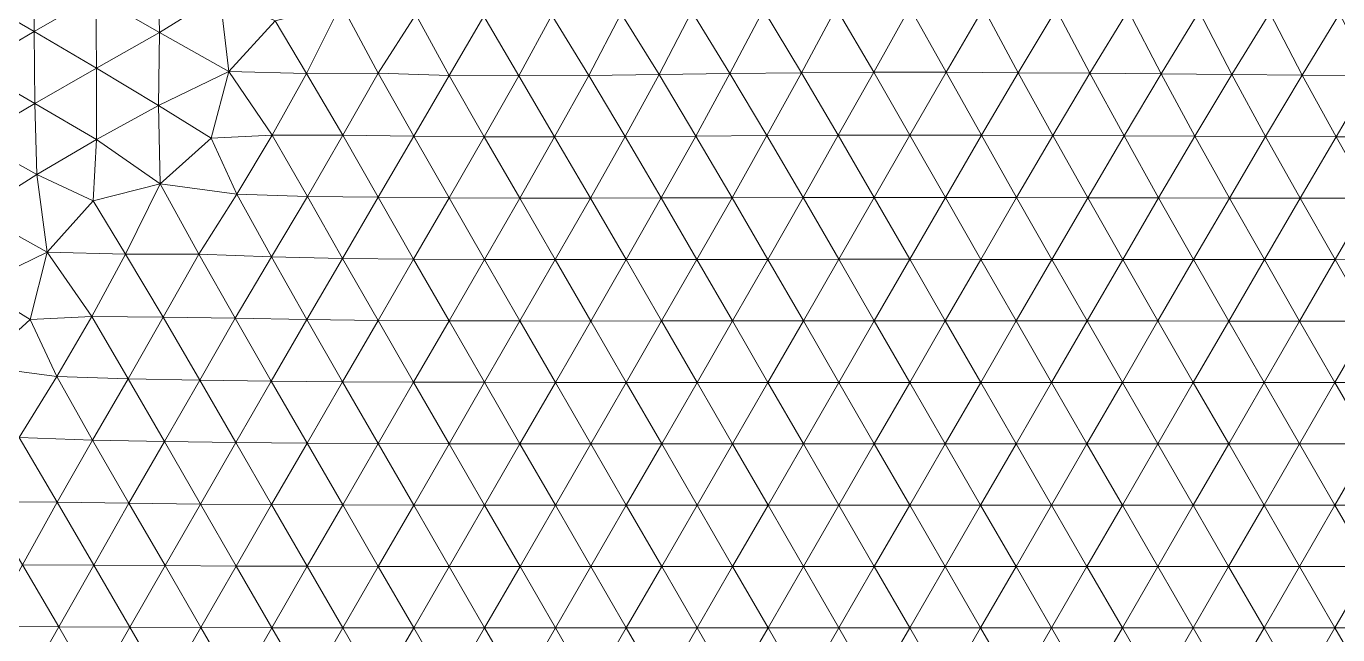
# Model space of a CAD drawing. Extents: x 1.2 to 53.9, y -43.5 to 3.2.
# Drawn here: x 4.406 to 8.108, y -29.135 to -27.417 of the extents above; entities that cross this region are included whole.
import ezdxf

# ---------------------------------------------------------------- set-up
doc = ezdxf.new("R2010")
doc.units = 0
doc.header["$MEASUREMENT"] = 0
doc.layers.add('layer', color=7, linetype='Continuous')

msp = doc.modelspace()

# ---------------------------------------------------------------- linework, layer by layer
at = {"layer": 'layer', "color": 47, "lineweight": 9}
for points in [[(4.4278, -27.2291), (4.254, -27.3304), (4.4289, -27.4323)], [(4.4278, -27.2291), (4.4289, -27.4323), (4.6033, -27.3314)], [(4.7774, -27.2297), (4.6033, -27.3314), (4.7822, -27.4351)], [(4.7774, -27.2297), (4.7822, -27.4351), (4.9526, -27.3286)], [(4.254, -27.3304), (4.2555, -27.5334), (4.4289, -27.4323)], [(4.6033, -27.3314), (4.4289, -27.4323), (4.6044, -27.5352)], [(4.6033, -27.3314), (4.6044, -27.5352), (4.7822, -27.4351)], [(4.9526, -27.3286), (4.7822, -27.4351), (4.9784, -27.545)], [(4.9526, -27.3286), (4.9784, -27.545), (5.1088, -27.402)], [(5.1088, -27.402), (5.1972, -27.5504), (5.2956, -27.3551)], [(5.1972, -27.5504), (5.4, -27.5497), (5.2956, -27.3551)], [(5.2956, -27.3551), (5.4, -27.5497), (5.5063, -27.3838)], [(5.4, -27.5497), (5.6003, -27.5559), (5.5063, -27.3838)], [(5.5063, -27.3838), (5.6003, -27.5559), (5.6978, -27.3883)], [(5.6003, -27.5559), (5.797, -27.5575), (5.6978, -27.3883)], [(5.6978, -27.3883), (5.797, -27.5575), (5.8902, -27.3864)], [(5.797, -27.5575), (5.9939, -27.5562), (5.8902, -27.3864)], [(5.8902, -27.3864), (5.9939, -27.5562), (6.0856, -27.3813)], [(5.9939, -27.5562), (6.1923, -27.5535), (6.0856, -27.3813)], [(6.0856, -27.3813), (6.1923, -27.5535), (6.2846, -27.3758)], [(6.1923, -27.5535), (6.3926, -27.5508), (6.2846, -27.3758)], [(6.2846, -27.3758), (6.3926, -27.5508), (6.4868, -27.3709)], [(6.3926, -27.5508), (6.5947, -27.5483), (6.4868, -27.3709)], [(6.4868, -27.3709), (6.5947, -27.5483), (6.6921, -27.3663)], [(6.5947, -27.5483), (6.7983, -27.5468), (6.6921, -27.3663)], [(6.6921, -27.3663), (6.7983, -27.5468), (6.9001, -27.3641)], [(6.7983, -27.5468), (7.0025, -27.5468), (6.9001, -27.3641)], [(6.9001, -27.3641), (7.0025, -27.5468), (7.1081, -27.3662)], [(7.0025, -27.5468), (7.2061, -27.5483), (7.1081, -27.3662)], [(7.1081, -27.3662), (7.2061, -27.5483), (7.3136, -27.3701)], [(7.2061, -27.5483), (7.4084, -27.5501), (7.3136, -27.3701)], [(7.3136, -27.3701), (7.4084, -27.5501), (7.5163, -27.3732)], [(7.4084, -27.5501), (7.6093, -27.5517), (7.5163, -27.3732)], [(7.5163, -27.3732), (7.6093, -27.5517), (7.7172, -27.3759)], [(7.6093, -27.5517), (7.8092, -27.5533), (7.7172, -27.3759)], [(7.7172, -27.3759), (7.8092, -27.5533), (7.9164, -27.3789)], [(7.8092, -27.5533), (8.0077, -27.555), (7.9164, -27.3789)], [(7.9164, -27.3789), (8.0077, -27.555), (8.1128, -27.3825)], [(8.0077, -27.555), (8.205, -27.5563), (8.1128, -27.3825)], [(5.1088, -27.402), (4.9784, -27.545), (5.1972, -27.5504)], [(4.4289, -27.4323), (4.2555, -27.5334), (4.4309, -27.635)], [(4.4289, -27.4323), (4.4309, -27.635), (4.6044, -27.5352)], [(4.7822, -27.4351), (4.6044, -27.5352), (4.78, -27.6413)], [(4.7822, -27.4351), (4.78, -27.6413), (4.9784, -27.545)], [(4.2555, -27.5334), (4.2588, -27.7369), (4.4309, -27.635)], [(4.6044, -27.5352), (4.4309, -27.635), (4.6046, -27.7367)], [(4.6044, -27.5352), (4.6046, -27.7367), (4.78, -27.6413)], [(4.9784, -27.545), (4.78, -27.6413), (4.9287, -27.7333)], [(4.9784, -27.545), (4.9287, -27.7333), (5.1009, -27.7243)], [(4.9784, -27.545), (5.1009, -27.7243), (5.1972, -27.5504)], [(5.1009, -27.7243), (5.2998, -27.725), (5.1972, -27.5504)], [(5.1972, -27.5504), (5.2998, -27.725), (5.4, -27.5497)], [(5.2998, -27.725), (5.5, -27.7271), (5.4, -27.5497)], [(5.4, -27.5497), (5.5, -27.7271), (5.6003, -27.5559)], [(5.5, -27.7271), (5.6993, -27.7291), (5.6003, -27.5559)], [(5.6003, -27.5559), (5.6993, -27.7291), (5.797, -27.5575)], [(5.6993, -27.7291), (5.8977, -27.7295), (5.797, -27.5575)], [(5.797, -27.5575), (5.8977, -27.7295), (5.9939, -27.5562)], [(5.8977, -27.7295), (6.0965, -27.7286), (5.9939, -27.5562)], [(5.9939, -27.5562), (6.0965, -27.7286), (6.1923, -27.5535)], [(6.0965, -27.7286), (6.2962, -27.7273), (6.1923, -27.5535)], [(6.1923, -27.5535), (6.2962, -27.7273), (6.3926, -27.5508)], [(6.2962, -27.7273), (6.4969, -27.726), (6.3926, -27.5508)], [(6.3926, -27.5508), (6.4969, -27.726), (6.5947, -27.5483)], [(6.4969, -27.726), (6.6984, -27.725), (6.5947, -27.5483)], [(6.5947, -27.5483), (6.6984, -27.725), (6.7983, -27.5468)], [(6.6984, -27.725), (6.9004, -27.7247), (6.7983, -27.5468)], [(6.7983, -27.5468), (6.9004, -27.7247), (7.0025, -27.5468)], [(6.9004, -27.7247), (7.1025, -27.7251), (7.0025, -27.5468)], [(7.0025, -27.5468), (7.1025, -27.7251), (7.2061, -27.5483)], [(7.1025, -27.7251), (7.304, -27.7259), (7.2061, -27.5483)], [(7.2061, -27.5483), (7.304, -27.7259), (7.4084, -27.5501)], [(7.304, -27.7259), (7.5047, -27.7268), (7.4084, -27.5501)], [(7.4084, -27.5501), (7.5047, -27.7268), (7.6093, -27.5517)], [(7.5047, -27.7268), (7.7049, -27.7277), (7.6093, -27.5517)], [(7.6093, -27.5517), (7.7049, -27.7277), (7.8092, -27.5533)], [(7.7049, -27.7277), (7.9044, -27.7285), (7.8092, -27.5533)], [(7.8092, -27.5533), (7.9044, -27.7285), (8.0077, -27.555)], [(7.9044, -27.7285), (8.1032, -27.7292), (8.0077, -27.555)], [(8.0077, -27.555), (8.1032, -27.7292), (8.205, -27.5563)], [(8.1032, -27.7292), (8.3015, -27.7297), (8.205, -27.5563)], [(4.4309, -27.635), (4.2588, -27.7369), (4.4362, -27.8361)], [(4.4309, -27.635), (4.4362, -27.8361), (4.6046, -27.7367)], [(4.78, -27.6413), (4.6046, -27.7367), (4.784, -27.8624)], [(4.78, -27.6413), (4.784, -27.8624), (4.9287, -27.7333)], [(4.9287, -27.7333), (5.0009, -27.8914), (5.1009, -27.7243)], [(5.0009, -27.8914), (5.1999, -27.8973), (5.1009, -27.7243)], [(5.1999, -27.8973), (5.2998, -27.725), (5.1009, -27.7243)], [(6.6984, -27.725), (6.7998, -27.9005), (6.9004, -27.7247)], [(6.7998, -27.9005), (7.0009, -27.9006), (6.9004, -27.7247)], [(6.9004, -27.7247), (7.0009, -27.9006), (7.1025, -27.7251)], [(4.2588, -27.7369), (4.2659, -27.9437), (4.4362, -27.8361)], [(4.6046, -27.7367), (4.4362, -27.8361), (4.595, -27.9103)], [(4.6046, -27.7367), (4.595, -27.9103), (4.784, -27.8624)], [(4.784, -27.8624), (5.0009, -27.8914), (4.9287, -27.7333)], [(5.1999, -27.8973), (5.3999, -27.9), (5.2998, -27.725)], [(5.2998, -27.725), (5.3999, -27.9), (5.5, -27.7271)], [(5.3999, -27.9), (5.5998, -27.9016), (5.5, -27.7271)], [(5.5, -27.7271), (5.5998, -27.9016), (5.6993, -27.7291)], [(5.5998, -27.9016), (5.7992, -27.9024), (5.6993, -27.7291)], [(5.6993, -27.7291), (5.7992, -27.9024), (5.8977, -27.7295)], [(5.7992, -27.9024), (5.9986, -27.9024), (5.8977, -27.7295)], [(5.8977, -27.7295), (5.9986, -27.9024), (6.0965, -27.7286)], [(5.9986, -27.9024), (6.1982, -27.9019), (6.0965, -27.7286)], [(6.0965, -27.7286), (6.1982, -27.9019), (6.2962, -27.7273)], [(6.1982, -27.9019), (6.3984, -27.9013), (6.2962, -27.7273)], [(6.2962, -27.7273), (6.3984, -27.9013), (6.4969, -27.726)], [(6.3984, -27.9013), (6.5989, -27.9008), (6.4969, -27.726)], [(6.4969, -27.726), (6.5989, -27.9008), (6.6984, -27.725)], [(6.5989, -27.9008), (6.7998, -27.9005), (6.6984, -27.725)], [(7.0009, -27.9006), (7.2017, -27.9009), (7.1025, -27.7251)], [(7.1025, -27.7251), (7.2017, -27.9009), (7.304, -27.7259)], [(7.2017, -27.9009), (7.4023, -27.9013), (7.304, -27.7259)], [(7.304, -27.7259), (7.4023, -27.9013), (7.5047, -27.7268)], [(7.4023, -27.9013), (7.6025, -27.9017), (7.5047, -27.7268)], [(7.5047, -27.7268), (7.6025, -27.9017), (7.7049, -27.7277)], [(7.6025, -27.9017), (7.8023, -27.9022), (7.7049, -27.7277)], [(7.7049, -27.7277), (7.8023, -27.9022), (7.9044, -27.7285)], [(7.8023, -27.9022), (8.0018, -27.9025), (7.9044, -27.7285)], [(7.9044, -27.7285), (8.0018, -27.9025), (8.1032, -27.7292)], [(8.0018, -27.9025), (8.2011, -27.9028), (8.1032, -27.7292)], [(8.1032, -27.7292), (8.2011, -27.9028), (8.3015, -27.7297)], [(4.4362, -27.8361), (4.2659, -27.9437), (4.4652, -28.0549)], [(4.4362, -27.8361), (4.4652, -28.0549), (4.595, -27.9103)], [(4.595, -27.9103), (4.687, -28.0609), (4.784, -27.8624)], [(4.687, -28.0609), (4.8933, -28.0608), (4.784, -27.8624)], [(4.784, -27.8624), (4.8933, -28.0608), (5.0009, -27.8914)], [(4.8933, -28.0608), (5.0982, -28.0685), (5.0009, -27.8914)], [(5.0009, -27.8914), (5.0982, -28.0685), (5.1999, -27.8973)], [(5.0982, -28.0685), (5.2994, -28.0725), (5.1999, -27.8973)], [(5.1999, -27.8973), (5.2994, -28.0725), (5.3999, -27.9)], [(5.2994, -28.0725), (5.4998, -28.0745), (5.3999, -27.9)], [(5.3999, -27.9), (5.4998, -28.0745), (5.5998, -27.9016)], [(5.4998, -28.0745), (5.6997, -28.0755), (5.5998, -27.9016)], [(5.5998, -27.9016), (5.6997, -28.0755), (5.7992, -27.9024)], [(5.6997, -28.0755), (5.8995, -28.0758), (5.7992, -27.9024)], [(5.7992, -27.9024), (5.8995, -28.0758), (5.9986, -27.9024)], [(5.8995, -28.0758), (6.0992, -28.0757), (5.9986, -27.9024)], [(5.9986, -27.9024), (6.0992, -28.0757), (6.1982, -27.9019)], [(6.0992, -28.0757), (6.2992, -28.0755), (6.1982, -27.9019)], [(6.1982, -27.9019), (6.2992, -28.0755), (6.3984, -27.9013)], [(6.2992, -28.0755), (6.4994, -28.0752), (6.3984, -27.9013)], [(6.3984, -27.9013), (6.4994, -28.0752), (6.5989, -27.9008)], [(6.4994, -28.0752), (6.6998, -28.075), (6.5989, -27.9008)], [(6.5989, -27.9008), (6.6998, -28.075), (6.7998, -27.9005)], [(6.6998, -28.075), (6.9002, -28.075), (6.7998, -27.9005)], [(6.7998, -27.9005), (6.9002, -28.075), (7.0009, -27.9006)], [(6.9002, -28.075), (7.1007, -28.0751), (7.0009, -27.9006)], [(7.0009, -27.9006), (7.1007, -28.0751), (7.2017, -27.9009)], [(7.1007, -28.0751), (7.301, -28.0753), (7.2017, -27.9009)], [(7.2017, -27.9009), (7.301, -28.0753), (7.4023, -27.9013)], [(7.301, -28.0753), (7.5012, -28.0755), (7.4023, -27.9013)], [(7.4023, -27.9013), (7.5012, -28.0755), (7.6025, -27.9017)], [(7.5012, -28.0755), (7.7012, -28.0757), (7.6025, -27.9017)], [(7.6025, -27.9017), (7.7012, -28.0757), (7.8023, -27.9022)], [(7.7012, -28.0757), (7.901, -28.0759), (7.8023, -27.9022)], [(7.8023, -27.9022), (7.901, -28.0759), (8.0018, -27.9025)], [(7.901, -28.0759), (8.1007, -28.076), (8.0018, -27.9025)], [(8.0018, -27.9025), (8.1007, -28.076), (8.2011, -27.9028)], [(8.1007, -28.076), (8.3002, -28.0761), (8.2011, -27.9028)], [(4.2659, -27.9437), (4.2658, -28.1519), (4.4652, -28.0549)], [(4.595, -27.9103), (4.4652, -28.0549), (4.687, -28.0609)], [(4.4652, -28.0549), (4.2658, -28.1519), (4.4173, -28.2453)], [(4.4652, -28.0549), (4.4173, -28.2453), (4.5916, -28.2366)], [(4.4652, -28.0549), (4.5916, -28.2366), (4.687, -28.0609)], [(4.5916, -28.2366), (4.7932, -28.2384), (4.687, -28.0609)], [(4.687, -28.0609), (4.7932, -28.2384), (4.8933, -28.0608)], [(4.7932, -28.2384), (4.9964, -28.2416), (4.8933, -28.0608)], [(4.8933, -28.0608), (4.9964, -28.2416), (5.0982, -28.0685)], [(4.9964, -28.2416), (5.1986, -28.2452), (5.0982, -28.0685)], [(5.0982, -28.0685), (5.1986, -28.2452), (5.2994, -28.0725)], [(5.1986, -28.2452), (5.3995, -28.2474), (5.2994, -28.0725)], [(5.2994, -28.0725), (5.3995, -28.2474), (5.4998, -28.0745)], [(5.3995, -28.2474), (5.5998, -28.2486), (5.4998, -28.0745)], [(5.4998, -28.0745), (5.5998, -28.2486), (5.6997, -28.0755)], [(5.5998, -28.2486), (5.7998, -28.249), (5.6997, -28.0755)], [(5.6997, -28.0755), (5.7998, -28.249), (5.8995, -28.0758)], [(5.7998, -28.249), (5.9997, -28.2492), (5.8995, -28.0758)], [(5.8995, -28.0758), (5.9997, -28.2492), (6.0992, -28.0757)], [(5.9997, -28.2492), (6.1996, -28.2491), (6.0992, -28.0757)], [(6.0992, -28.0757), (6.1996, -28.2491), (6.2992, -28.0755)], [(6.1996, -28.2491), (6.3997, -28.249), (6.2992, -28.0755)], [(6.2992, -28.0755), (6.3997, -28.249), (6.4994, -28.0752)], [(6.3997, -28.249), (6.5998, -28.2489), (6.4994, -28.0752)], [(6.4994, -28.0752), (6.5998, -28.2489), (6.6998, -28.075)], [(6.5998, -28.2489), (6.8, -28.2489), (6.6998, -28.075)], [(6.6998, -28.075), (6.8, -28.2489), (6.9002, -28.075)], [(6.8, -28.2489), (7.0003, -28.2489), (6.9002, -28.075)], [(6.9002, -28.075), (7.0003, -28.2489), (7.1007, -28.0751)], [(7.0003, -28.2489), (7.2004, -28.2489), (7.1007, -28.0751)], [(7.1007, -28.0751), (7.2004, -28.2489), (7.301, -28.0753)], [(7.2004, -28.2489), (7.4005, -28.249), (7.301, -28.0753)], [(7.301, -28.0753), (7.4005, -28.249), (7.5012, -28.0755)], [(7.4005, -28.249), (7.6006, -28.2491), (7.5012, -28.0755)], [(7.5012, -28.0755), (7.6006, -28.2491), (7.7012, -28.0757)], [(7.6006, -28.2491), (7.8005, -28.2492), (7.7012, -28.0757)], [(7.7012, -28.0757), (7.8005, -28.2492), (7.901, -28.0759)], [(7.8005, -28.2492), (8.0004, -28.2493), (7.901, -28.0759)], [(7.901, -28.0759), (8.0004, -28.2493), (8.1007, -28.076)], [(8.0004, -28.2493), (8.2002, -28.2494), (8.1007, -28.076)], [(8.1007, -28.076), (8.2002, -28.2494), (8.3002, -28.0761)], [(4.2658, -28.1519), (4.2725, -28.3762), (4.4173, -28.2453)], [(4.4173, -28.2453), (4.4926, -28.4058), (4.5916, -28.2366)], [(4.4926, -28.4058), (4.694, -28.4122), (4.5916, -28.2366)], [(4.5916, -28.2366), (4.694, -28.4122), (4.7932, -28.2384)], [(4.694, -28.4122), (4.8962, -28.4158), (4.7932, -28.2384)], [(4.7932, -28.2384), (4.8962, -28.4158), (4.9964, -28.2416)], [(4.8962, -28.4158), (5.0981, -28.4185), (4.9964, -28.2416)], [(4.9964, -28.2416), (5.0981, -28.4185), (5.1986, -28.2452)], [(4.2725, -28.3762), (4.4926, -28.4058), (4.4173, -28.2453)], [(5.0981, -28.4185), (5.2992, -28.4205), (5.1986, -28.2452)], [(5.1986, -28.2452), (5.2992, -28.4205), (5.3995, -28.2474)], [(5.2992, -28.4205), (5.4997, -28.4217), (5.3995, -28.2474)], [(5.3995, -28.2474), (5.4997, -28.4217), (5.5998, -28.2486)], [(5.4997, -28.4217), (5.6999, -28.4222), (5.5998, -28.2486)], [(5.5998, -28.2486), (5.6999, -28.4222), (5.7998, -28.249)], [(5.6999, -28.4222), (5.8999, -28.4224), (5.7998, -28.249)], [(5.7998, -28.249), (5.8999, -28.4224), (5.9997, -28.2492)], [(5.8999, -28.4224), (6.0998, -28.4225), (5.9997, -28.2492)], [(5.9997, -28.2492), (6.0998, -28.4225), (6.1996, -28.2491)], [(6.0998, -28.4225), (6.2998, -28.4224), (6.1996, -28.2491)], [(6.1996, -28.2491), (6.2998, -28.4224), (6.3997, -28.249)], [(6.2998, -28.4224), (6.4999, -28.4224), (6.3997, -28.249)], [(6.3997, -28.249), (6.4999, -28.4224), (6.5998, -28.2489)], [(6.4999, -28.4224), (6.7, -28.4224), (6.5998, -28.2489)], [(6.5998, -28.2489), (6.7, -28.4224), (6.8, -28.2489)], [(6.7, -28.4224), (6.9001, -28.4224), (6.8, -28.2489)], [(6.8, -28.2489), (6.9001, -28.4224), (7.0003, -28.2489)], [(6.9001, -28.4224), (7.1002, -28.4224), (7.0003, -28.2489)], [(7.0003, -28.2489), (7.1002, -28.4224), (7.2004, -28.2489)], [(7.1002, -28.4224), (7.3002, -28.4224), (7.2004, -28.2489)], [(7.2004, -28.2489), (7.3002, -28.4224), (7.4005, -28.249)], [(7.3002, -28.4224), (7.5003, -28.4225), (7.4005, -28.249)], [(7.4005, -28.249), (7.5003, -28.4225), (7.6006, -28.2491)], [(7.5003, -28.4225), (7.7002, -28.4225), (7.6006, -28.2491)], [(7.6006, -28.2491), (7.7002, -28.4225), (7.8005, -28.2492)], [(7.7002, -28.4225), (7.9002, -28.4226), (7.8005, -28.2492)], [(7.8005, -28.2492), (7.9002, -28.4226), (8.0004, -28.2493)], [(7.9002, -28.4226), (8.1001, -28.4226), (8.0004, -28.2493)], [(8.0004, -28.2493), (8.1001, -28.4226), (8.2002, -28.2494)], [(8.1001, -28.4226), (8.3, -28.4226), (8.2002, -28.2494)], [(4.2725, -28.3762), (4.3864, -28.578), (4.4926, -28.4058)], [(4.3864, -28.578), (4.5933, -28.5852), (4.4926, -28.4058)], [(4.4926, -28.4058), (4.5933, -28.5852), (4.694, -28.4122)], [(4.5933, -28.5852), (4.7962, -28.5895), (4.694, -28.4122)], [(4.694, -28.4122), (4.7962, -28.5895), (4.8962, -28.4158)], [(4.7962, -28.5895), (4.998, -28.5921), (4.8962, -28.4158)], [(4.8962, -28.4158), (4.998, -28.5921), (5.0981, -28.4185)], [(4.998, -28.5921), (5.1991, -28.5939), (5.0981, -28.4185)], [(5.0981, -28.4185), (5.1991, -28.5939), (5.2992, -28.4205)], [(5.1991, -28.5939), (5.3996, -28.5949), (5.2992, -28.4205)], [(5.2992, -28.4205), (5.3996, -28.5949), (5.4997, -28.4217)], [(5.3996, -28.5949), (5.5999, -28.5954), (5.4997, -28.4217)], [(5.4997, -28.4217), (5.5999, -28.5954), (5.6999, -28.4222)], [(5.5999, -28.5954), (5.7999, -28.5957), (5.6999, -28.4222)], [(5.6999, -28.4222), (5.7999, -28.5957), (5.8999, -28.4224)], [(5.7999, -28.5957), (5.9999, -28.5958), (5.8999, -28.4224)], [(5.8999, -28.4224), (5.9999, -28.5958), (6.0998, -28.4225)], [(5.9999, -28.5958), (6.1999, -28.5958), (6.0998, -28.4225)], [(6.0998, -28.4225), (6.1999, -28.5958), (6.2998, -28.4224)], [(6.1999, -28.5958), (6.3999, -28.5957), (6.2998, -28.4224)], [(6.2998, -28.4224), (6.3999, -28.5957), (6.4999, -28.4224)], [(6.3999, -28.5957), (6.6, -28.5957), (6.4999, -28.4224)], [(6.4999, -28.4224), (6.6, -28.5957), (6.7, -28.4224)], [(6.6, -28.5957), (6.8, -28.5957), (6.7, -28.4224)], [(6.7, -28.4224), (6.8, -28.5957), (6.9001, -28.4224)], [(6.8, -28.5957), (7.0001, -28.5957), (6.9001, -28.4224)], [(6.9001, -28.4224), (7.0001, -28.5957), (7.1002, -28.4224)], [(7.0001, -28.5957), (7.2001, -28.5957), (7.1002, -28.4224)], [(7.1002, -28.4224), (7.2001, -28.5957), (7.3002, -28.4224)], [(7.2001, -28.5957), (7.4001, -28.5958), (7.3002, -28.4224)], [(7.3002, -28.4224), (7.4001, -28.5958), (7.5003, -28.4225)], [(7.4001, -28.5958), (7.6001, -28.5958), (7.5003, -28.4225)], [(7.5003, -28.4225), (7.6001, -28.5958), (7.7002, -28.4225)], [(7.6001, -28.5958), (7.8001, -28.5958), (7.7002, -28.4225)], [(7.7002, -28.4225), (7.8001, -28.5958), (7.9002, -28.4226)], [(7.8001, -28.5958), (8.0001, -28.5958), (7.9002, -28.4226)], [(7.9002, -28.4226), (8.0001, -28.5958), (8.1001, -28.4226)], [(8.0001, -28.5958), (8.2, -28.5958), (8.1001, -28.4226)], [(8.1001, -28.4226), (8.2, -28.5958), (8.3, -28.4226)], [(4.2888, -28.7596), (4.4933, -28.7605), (4.3864, -28.578)], [(4.3864, -28.578), (4.4933, -28.7605), (4.5933, -28.5852)], [(4.4933, -28.7605), (4.6963, -28.7634), (4.5933, -28.5852)], [(4.5933, -28.5852), (4.6963, -28.7634), (4.7962, -28.5895)], [(4.6963, -28.7634), (4.8981, -28.7658), (4.7962, -28.5895)], [(4.7962, -28.5895), (4.8981, -28.7658), (4.998, -28.5921)], [(4.8981, -28.7658), (5.0991, -28.7673), (4.998, -28.5921)], [(4.998, -28.5921), (5.0991, -28.7673), (5.1991, -28.5939)], [(5.0991, -28.7673), (5.2996, -28.7682), (5.1991, -28.5939)], [(5.1991, -28.5939), (5.2996, -28.7682), (5.3996, -28.5949)], [(5.2996, -28.7682), (5.4999, -28.7687), (5.3996, -28.5949)], [(5.3996, -28.5949), (5.4999, -28.7687), (5.5999, -28.5954)], [(5.4999, -28.7687), (5.6999, -28.7689), (5.5999, -28.5954)], [(5.5999, -28.5954), (5.6999, -28.7689), (5.7999, -28.5957)], [(5.6999, -28.7689), (5.9, -28.769), (5.7999, -28.5957)], [(5.7999, -28.5957), (5.9, -28.769), (5.9999, -28.5958)], [(5.9, -28.769), (6.1, -28.769), (5.9999, -28.5958)], [(5.9999, -28.5958), (6.1, -28.769), (6.1999, -28.5958)], [(6.1, -28.769), (6.3, -28.769), (6.1999, -28.5958)], [(6.1999, -28.5958), (6.3, -28.769), (6.3999, -28.5957)], [(6.3, -28.769), (6.5, -28.769), (6.3999, -28.5957)], [(6.3999, -28.5957), (6.5, -28.769), (6.6, -28.5957)], [(6.5, -28.769), (6.7, -28.769), (6.6, -28.5957)], [(6.6, -28.5957), (6.7, -28.769), (6.8, -28.5957)], [(6.7, -28.769), (6.9, -28.769), (6.8, -28.5957)], [(6.8, -28.5957), (6.9, -28.769), (7.0001, -28.5957)], [(6.9, -28.769), (7.1, -28.769), (7.0001, -28.5957)], [(7.0001, -28.5957), (7.1, -28.769), (7.2001, -28.5957)], [(7.1, -28.769), (7.3, -28.769), (7.2001, -28.5957)], [(7.2001, -28.5957), (7.3, -28.769), (7.4001, -28.5958)], [(7.3, -28.769), (7.5, -28.769), (7.4001, -28.5958)], [(7.4001, -28.5958), (7.5, -28.769), (7.6001, -28.5958)], [(7.5, -28.769), (7.7001, -28.769), (7.6001, -28.5958)], [(7.6001, -28.5958), (7.7001, -28.769), (7.8001, -28.5958)], [(7.7001, -28.769), (7.9, -28.769), (7.8001, -28.5958)], [(7.8001, -28.5958), (7.9, -28.769), (8.0001, -28.5958)], [(7.9, -28.769), (8.1, -28.769), (8.0001, -28.5958)], [(8.0001, -28.5958), (8.1, -28.769), (8.2, -28.5958)], [(8.1, -28.769), (8.3, -28.769), (8.2, -28.5958)], [(4.2888, -28.7596), (4.3956, -28.9369), (4.4933, -28.7605)], [(4.3956, -28.9369), (4.5971, -28.938), (4.4933, -28.7605)], [(4.4933, -28.7605), (4.5971, -28.938), (4.6963, -28.7634)], [(4.5971, -28.938), (4.7984, -28.9396), (4.6963, -28.7634)], [(4.6963, -28.7634), (4.7984, -28.9396), (4.8981, -28.7658)], [(4.7984, -28.9396), (4.9992, -28.9408), (4.8981, -28.7658)], [(4.8981, -28.7658), (4.9992, -28.9408), (5.0991, -28.7673)], [(4.9992, -28.9408), (5.1996, -28.9415), (5.0991, -28.7673)], [(5.0991, -28.7673), (5.1996, -28.9415), (5.2996, -28.7682)], [(5.1996, -28.9415), (5.3998, -28.9419), (5.2996, -28.7682)], [(5.2996, -28.7682), (5.3998, -28.9419), (5.4999, -28.7687)], [(5.3998, -28.9419), (5.5999, -28.9421), (5.4999, -28.7687)], [(5.4999, -28.7687), (5.5999, -28.9421), (5.6999, -28.7689)], [(5.5999, -28.9421), (5.8, -28.9422), (5.6999, -28.7689)], [(5.6999, -28.7689), (5.8, -28.9422), (5.9, -28.769)], [(5.8, -28.9422), (6, -28.9422), (5.9, -28.769)], [(5.9, -28.769), (6, -28.9422), (6.1, -28.769)], [(6, -28.9422), (6.2, -28.9422), (6.1, -28.769)], [(6.1, -28.769), (6.2, -28.9422), (6.3, -28.769)], [(6.2, -28.9422), (6.4, -28.9422), (6.3, -28.769)], [(6.3, -28.769), (6.4, -28.9422), (6.5, -28.769)], [(6.4, -28.9422), (6.6, -28.9422), (6.5, -28.769)], [(6.5, -28.769), (6.6, -28.9422), (6.7, -28.769)], [(6.6, -28.9422), (6.8, -28.9422), (6.7, -28.769)], [(6.7, -28.769), (6.8, -28.9422), (6.9, -28.769)], [(6.8, -28.9422), (7, -28.9422), (6.9, -28.769)], [(6.9, -28.769), (7, -28.9422), (7.1, -28.769)], [(7, -28.9422), (7.2, -28.9422), (7.1, -28.769)], [(7.1, -28.769), (7.2, -28.9422), (7.3, -28.769)], [(7.2, -28.9422), (7.4, -28.9422), (7.3, -28.769)], [(7.3, -28.769), (7.4, -28.9422), (7.5, -28.769)], [(7.4, -28.9422), (7.6, -28.9423), (7.5, -28.769)], [(7.5, -28.769), (7.6, -28.9423), (7.7001, -28.769)], [(7.6, -28.9423), (7.8, -28.9423), (7.7001, -28.769)], [(7.7001, -28.769), (7.8, -28.9423), (7.9, -28.769)], [(7.8, -28.9423), (8, -28.9423), (7.9, -28.769)], [(7.9, -28.769), (8, -28.9423), (8.1, -28.769)], [(8, -28.9423), (8.2, -28.9423), (8.1, -28.769)], [(8.1, -28.769), (8.2, -28.9423), (8.3, -28.769)], [(4.2984, -29.1117), (4.4984, -29.1125), (4.3956, -28.9369)], [(4.3956, -28.9369), (4.4984, -29.1125), (4.5971, -28.938)], [(4.4984, -29.1125), (4.6989, -29.1134), (4.5971, -28.938)], [(4.5971, -28.938), (4.6989, -29.1134), (4.7984, -28.9396)], [(4.6989, -29.1134), (4.8994, -29.1143), (4.7984, -28.9396)], [(4.7984, -28.9396), (4.8994, -29.1143), (4.9992, -28.9408)], [(4.8994, -29.1143), (5.0997, -29.1148), (4.9992, -28.9408)], [(4.9992, -28.9408), (5.0997, -29.1148), (5.1996, -28.9415)], [(5.0997, -29.1148), (5.2999, -29.1152), (5.1996, -28.9415)], [(5.1996, -28.9415), (5.2999, -29.1152), (5.3998, -28.9419)], [(5.2999, -29.1152), (5.5, -29.1153), (5.3998, -28.9419)], [(5.3998, -28.9419), (5.5, -29.1153), (5.5999, -28.9421)], [(5.5, -29.1153), (5.7, -29.1154), (5.5999, -28.9421)], [(5.5999, -28.9421), (5.7, -29.1154), (5.8, -28.9422)], [(5.7, -29.1154), (5.9, -29.1154), (5.8, -28.9422)], [(5.8, -28.9422), (5.9, -29.1154), (6, -28.9422)], [(5.9, -29.1154), (6.1, -29.1155), (6, -28.9422)], [(6, -28.9422), (6.1, -29.1155), (6.2, -28.9422)], [(6.1, -29.1155), (6.3, -29.1155), (6.2, -28.9422)], [(6.2, -28.9422), (6.3, -29.1155), (6.4, -28.9422)], [(6.3, -29.1155), (6.5, -29.1155), (6.4, -28.9422)], [(6.4, -28.9422), (6.5, -29.1155), (6.6, -28.9422)], [(6.5, -29.1155), (6.7, -29.1155), (6.6, -28.9422)], [(6.6, -28.9422), (6.7, -29.1155), (6.8, -28.9422)], [(6.7, -29.1155), (6.9, -29.1155), (6.8, -28.9422)], [(6.8, -28.9422), (6.9, -29.1155), (7, -28.9422)], [(6.9, -29.1155), (7.1, -29.1155), (7, -28.9422)], [(7, -28.9422), (7.1, -29.1155), (7.2, -28.9422)], [(7.1, -29.1155), (7.3, -29.1155), (7.2, -28.9422)], [(7.2, -28.9422), (7.3, -29.1155), (7.4, -28.9422)], [(7.3, -29.1155), (7.5, -29.1155), (7.4, -28.9422)], [(7.4, -28.9422), (7.5, -29.1155), (7.6, -28.9423)], [(7.5, -29.1155), (7.7, -29.1155), (7.6, -28.9423)], [(7.6, -28.9423), (7.7, -29.1155), (7.8, -28.9423)], [(7.7, -29.1155), (7.9, -29.1155), (7.8, -28.9423)], [(7.8, -28.9423), (7.9, -29.1155), (8, -28.9423)], [(7.9, -29.1155), (8.1, -29.1155), (8, -28.9423)], [(8, -28.9423), (8.1, -29.1155), (8.2, -28.9423)], [(8.1, -29.1155), (8.3, -29.1155), (8.2, -28.9423)], [(4.2984, -29.1117), (4.3994, -29.2864), (4.4984, -29.1125)], [(4.3994, -29.2864), (4.5995, -29.2872), (4.4984, -29.1125)], [(4.4984, -29.1125), (4.5995, -29.2872), (4.6989, -29.1134)], [(4.5995, -29.2872), (4.7996, -29.2878), (4.6989, -29.1134)], [(4.6989, -29.1134), (4.7996, -29.2878), (4.8994, -29.1143)], [(4.7996, -29.2878), (4.9998, -29.2882), (4.8994, -29.1143)], [(4.8994, -29.1143), (4.9998, -29.2882), (5.0997, -29.1148)], [(4.9998, -29.2882), (5.1999, -29.2884), (5.0997, -29.1148)], [(5.0997, -29.1148), (5.1999, -29.2884), (5.2999, -29.1152)], [(5.1999, -29.2884), (5.4, -29.2886), (5.2999, -29.1152)], [(5.2999, -29.1152), (5.4, -29.2886), (5.5, -29.1153)], [(5.4, -29.2886), (5.6, -29.2886), (5.5, -29.1153)], [(5.5, -29.1153), (5.6, -29.2886), (5.7, -29.1154)], [(5.6, -29.2886), (5.8, -29.2887), (5.7, -29.1154)], [(5.7, -29.1154), (5.8, -29.2887), (5.9, -29.1154)], [(5.8, -29.2887), (6, -29.2887), (5.9, -29.1154)], [(5.9, -29.1154), (6, -29.2887), (6.1, -29.1155)], [(6, -29.2887), (6.2, -29.2887), (6.1, -29.1155)], [(6.1, -29.1155), (6.2, -29.2887), (6.3, -29.1155)], [(6.2, -29.2887), (6.4, -29.2887), (6.3, -29.1155)], [(6.3, -29.1155), (6.4, -29.2887), (6.5, -29.1155)], [(6.4, -29.2887), (6.6, -29.2887), (6.5, -29.1155)], [(6.5, -29.1155), (6.6, -29.2887), (6.7, -29.1155)], [(6.6, -29.2887), (6.8, -29.2887), (6.7, -29.1155)], [(6.7, -29.1155), (6.8, -29.2887), (6.9, -29.1155)], [(6.8, -29.2887), (7, -29.2887), (6.9, -29.1155)], [(6.9, -29.1155), (7, -29.2887), (7.1, -29.1155)], [(7, -29.2887), (7.2, -29.2887), (7.1, -29.1155)], [(7.1, -29.1155), (7.2, -29.2887), (7.3, -29.1155)], [(7.2, -29.2887), (7.4, -29.2887), (7.3, -29.1155)], [(7.3, -29.1155), (7.4, -29.2887), (7.5, -29.1155)], [(7.4, -29.2887), (7.6, -29.2887), (7.5, -29.1155)], [(7.5, -29.1155), (7.6, -29.2887), (7.7, -29.1155)], [(7.6, -29.2887), (7.8, -29.2887), (7.7, -29.1155)], [(7.7, -29.1155), (7.8, -29.2887), (7.9, -29.1155)], [(7.8, -29.2887), (8, -29.2887), (7.9, -29.1155)], [(7.9, -29.1155), (8, -29.2887), (8.1, -29.1155)], [(8, -29.2887), (8.2, -29.2887), (8.1, -29.1155)], [(8.1, -29.1155), (8.2, -29.2887), (8.3, -29.1155)]]:
    msp.add_3dface(points, dxfattribs=at)

doc.saveas('drawing.dxf')
